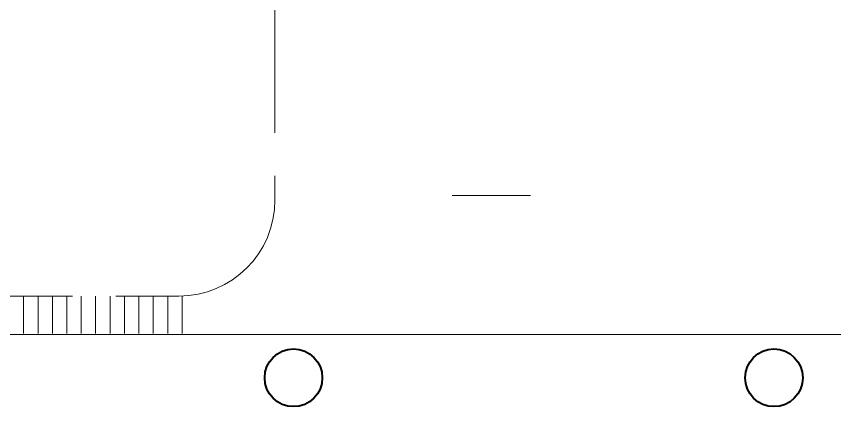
# Model space of a CAD drawing. Header units: inches. Extents: x 13 to 261, y -112 to -47.
# Drawn here: x 50.58 to 67.61, y -65.93 to -57.81 of the extents above; entities that cross this region are included whole.
import ezdxf

# ---------------------------------------------------------------- set-up
doc = ezdxf.new("R2010")
doc.units = ezdxf.units.IN
doc.header["$MEASUREMENT"] = 0
doc.linetypes.add('ACAD_ISO02W100', pattern=[15, 12, -3])
doc.linetypes.add('ACAD_ISO04W100', pattern=[30, 24, -3, 0, -3])
for name, color, linetype, lineweight in [('BANQUETA', 2, 'Continuous', 18), ('COLUMNAS', 20, 'Continuous', 40), ('EJES', 1, 'ACAD_ISO04W100', 13), ('POY. LOSA', 212, 'ACAD_ISO02W100', 13), ('SIMBOLOGIA', 10, 'Continuous', 18)]:
    doc.layers.add(name, color=color, linetype=linetype, lineweight=lineweight)

msp = doc.modelspace()

# ---------------------------------------------------------------- linework, layer by layer
at = {"layer": 'BANQUETA'}
msp.add_line((26.351, -64.427), (96.351, -64.427), dxfattribs=at)
msp.add_line((26.351, -64.427), (96.351, -64.427), dxfattribs=at)
at = {"layer": 'COLUMNAS'}
for centre in [(56.351, -65.327), (66.351, -65.327)]:
    msp.add_circle(centre, 0.6, dxfattribs=at)
at = {"layer": 'EJES', "ltscale": 0.3}
for p, q in [((50.733, -64.403), (50.733, -63.627)), ((51.033, -64.403), (51.033, -63.627)), ((51.333, -64.403), (51.333, -63.627)), ((51.633, -64.403), (51.633, -63.627)), ((51.933, -64.403), (51.933, -63.627)), ((52.233, -64.403), (52.233, -63.627)), ((52.533, -64.403), (52.533, -63.627)), ((52.833, -64.403), (52.833, -63.627)), ((53.133, -64.403), (53.133, -63.627)), ((53.433, -64.403), (53.433, -63.627)), ((53.733, -64.403), (53.733, -63.627)), ((54.033, -64.403), (54.033, -63.627)), ((54.033, -64.403), (54.033, -63.627))]:
    msp.add_line(p, q, dxfattribs=at)
at = {"layer": 'POY. LOSA', "ltscale": 0.3}
for p, q in [((55.965, -52.127), (55.965, -61.627)), ((16.651, -63.627), (53.965, -63.627))]:
    msp.add_line(p, q, dxfattribs=at)
msp.add_arc((53.965, -61.627), 2, 270, 0, dxfattribs=at)
at = {"layer": 'SIMBOLOGIA'}
for p, q in [((59.653, -61.536), (60.684, -61.536)), ((60.684, -61.536), (61.285, -61.536))]:
    msp.add_line(p, q, dxfattribs=at)

doc.saveas('drawing.dxf')
